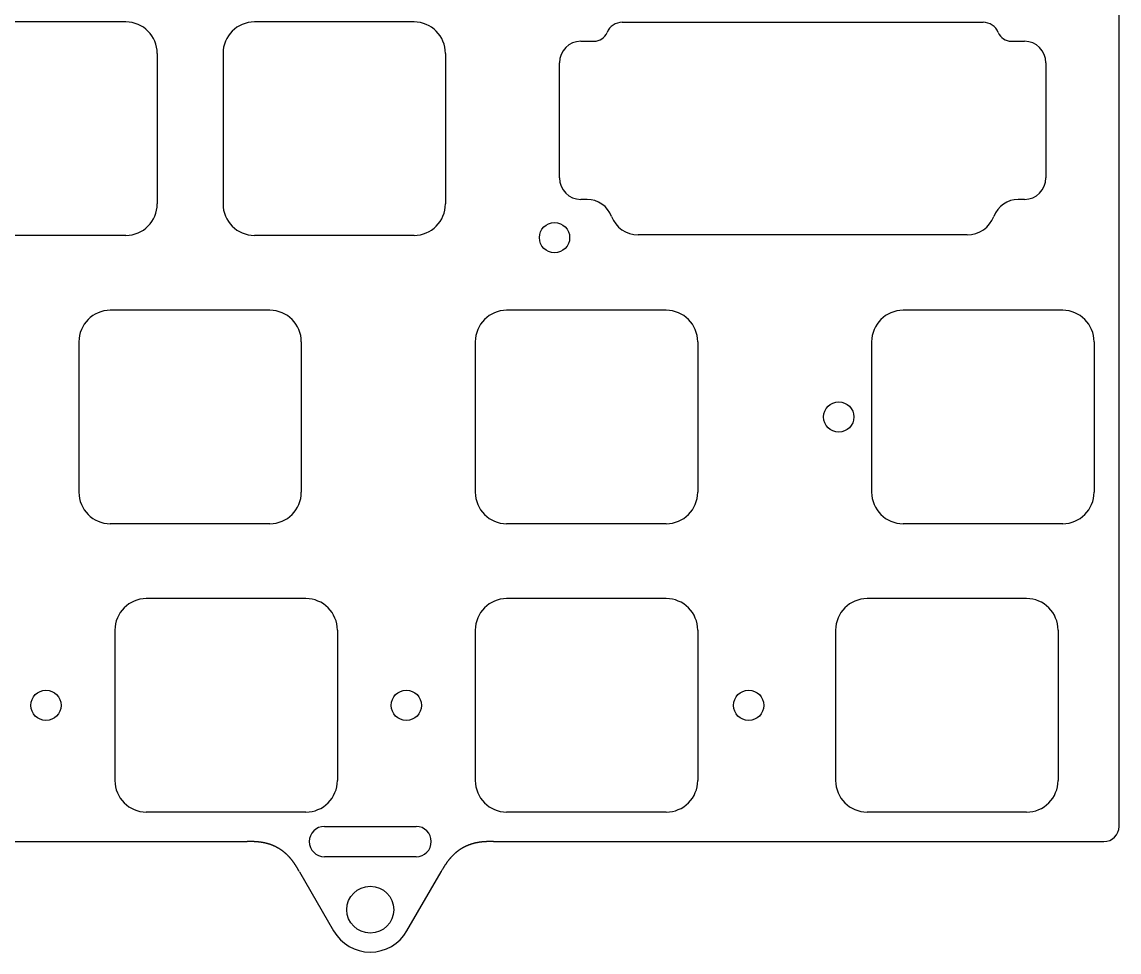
# Model space of a CAD drawing. Header units: millimetres. Extents: x -9 to 276, y -92 to 16.
# Drawn here: x 203.2 to 275.7, y -92.5 to -31 of the extents above; entities that cross this region are included whole.
import ezdxf

# ---------------------------------------------------------------- set-up
doc = ezdxf.new("R2010")
doc.units = ezdxf.units.MM
doc.layers.add('BLACK', color=7, linetype='CONTINUOUS')
doc.layers.add('Edge.Cuts', color=53, linetype='CONTINUOUS', true_color=0xc8a339)

msp = doc.modelspace()

# ---------------------------------------------------------------- linework, layer by layer
at = {"layer": 'BLACK', "linetype": 'Continuous'}
for p, q in [((245.78125, -50.1), (235.231249, -50.1)), ((271.975, -50.1), (261.424999, -50.1)), ((233.15625, -52.175), (233.15625, -62.125001)), ((247.85625, -52.175), (247.85625, -62.125)), ((259.35, -52.175), (259.35, -62.125001)), ((274.05, -52.175), (274.05, -62.125)), ((245.78125, -64.2), (235.23125, -64.2)), ((271.975, -64.2), (261.425, -64.2))]:
    msp.add_line(p, q, dxfattribs=at)
at = {"layer": 'BLACK'}
msp.add_circle((257.175, -57.15), 1, dxfattribs=at)
for centre, radius, start, end in [((235.231254, -52.175004), 2.075004, 90.00013806, 179.99988955), ((245.78125, -52.175), 2.075, 0, 90), ((261.425004, -52.175004), 2.075004, 90.00013806, 179.99988955), ((271.975, -52.175), 2.075, 0, 90), ((235.231252, -62.124998), 2.075002, 180.00008284, 269.99994478), ((245.78125, -62.125), 2.075, 270, 0), ((261.425002, -62.124998), 2.075002, 180.00008284, 269.99994478), ((271.975, -62.125), 2.075, 270, 0)]:
    msp.add_arc(centre, radius, start, end, dxfattribs=at)
at = {"layer": 'Edge.Cuts', "linetype": 'CONTINUOUS'}
for p, q in [((275.7, -84.2), (275.7, 8)), ((210.0625, -31.05), (199.5125, -31.05)), ((229.1125, -31.05), (218.5625, -31.05)), ((212.1375, -33.125), (212.1375, -43.075)), ((216.4875, -33.125), (216.4875, -43.075)), ((231.1875, -33.125), (231.1875, -43.075)), ((210.0625, -45.15), (199.5125, -45.15)), ((229.1125, -45.15), (218.5625, -45.15)), ((219.5875, -50.1), (209.0375, -50.1)), ((206.9625, -52.175), (206.9625, -62.125)), ((221.6625, -52.175), (221.6625, -62.125)), ((219.5875, -64.2), (209.0375, -64.2)), ((223.187512, -84.2), (229.249987, -84.2)), ((48.621888, -85.2), (218.078111, -85.2)), ((218.111017, -85.200003), (218.078111, -85.2)), ((218.159048, -85.200038), (218.111017, -85.200003)), ((218.198783, -85.200126), (218.159048, -85.200038)), ((218.23404, -85.200269), (218.198783, -85.200126)), ((218.266374, -85.20047), (218.23404, -85.200269)), ((218.2966, -85.20073), (218.266374, -85.20047)), ((218.32521, -85.201049), (218.2966, -85.20073)), ((218.352526, -85.201427), (218.32521, -85.201049)), ((218.378777, -85.201866), (218.352526, -85.201427)), ((218.404127, -85.202365), (218.378777, -85.201866)), ((218.428705, -85.202926), (218.404127, -85.202365)), ((218.452609, -85.203547), (218.428705, -85.202926)), ((218.475919, -85.20423), (218.452609, -85.203547)), ((218.498699, -85.204974), (218.475919, -85.20423)), ((218.521003, -85.20578), (218.498699, -85.204974)), ((218.542877, -85.206648), (218.521003, -85.20578)), ((218.564358, -85.207578), (218.542877, -85.206648)), ((218.585479, -85.20857), (218.564358, -85.207578)), ((218.60627, -85.209625), (218.585479, -85.20857)), ((218.626755, -85.210742), (218.60627, -85.209625)), ((218.646956, -85.211922), (218.626755, -85.210742)), ((218.666893, -85.213165), (218.646956, -85.211922)), ((218.686583, -85.214471), (218.666893, -85.213165)), ((218.706042, -85.21584), (218.686583, -85.214471)), ((218.725284, -85.217273), (218.706042, -85.21584)), ((218.744321, -85.218769), (218.725284, -85.217273)), ((218.763165, -85.220329), (218.744321, -85.218769)), ((218.781827, -85.221952), (218.763165, -85.220329)), ((218.800315, -85.22364), (218.781827, -85.221952)), ((218.81864, -85.225392), (218.800315, -85.22364)), ((218.83681, -85.227208), (218.81864, -85.225392)), ((218.854831, -85.229088), (218.83681, -85.227208)), ((218.87271, -85.231033), (218.854831, -85.229088)), ((218.890455, -85.233043), (218.87271, -85.231033)), ((218.908071, -85.235118), (218.890455, -85.233043)), ((218.925564, -85.237258), (218.908071, -85.235118)), ((218.94294, -85.239463), (218.925564, -85.237258)), ((218.960202, -85.241733), (218.94294, -85.239463)), ((218.977356, -85.244069), (218.960202, -85.241733)), ((218.994406, -85.246471), (218.977356, -85.244069)), ((219.011357, -85.248938), (218.994406, -85.246471)), ((219.028211, -85.251472), (219.011357, -85.248938)), ((219.044973, -85.254072), (219.028211, -85.251472)), ((219.061646, -85.256738), (219.044973, -85.254072)), ((219.078234, -85.259471), (219.061646, -85.256738)), ((219.094739, -85.26227), (219.078234, -85.259471)), ((219.111164, -85.265137), (219.094739, -85.26227)), ((219.127513, -85.268071), (219.111164, -85.265137)), ((219.143788, -85.271072), (219.127513, -85.268071)), ((219.159992, -85.27414), (219.143788, -85.271072)), ((219.176126, -85.277276), (219.159992, -85.27414)), ((219.192194, -85.28048), (219.176126, -85.277276)), ((219.208197, -85.283753), (219.192194, -85.28048)), ((219.224138, -85.287093), (219.208197, -85.283753)), ((219.240019, -85.290503), (219.224138, -85.287093)), ((219.255841, -85.29398), (219.240019, -85.290503)), ((219.271607, -85.297527), (219.255841, -85.29398)), ((219.287319, -85.301143), (219.271607, -85.297527)), ((219.302977, -85.304829), (219.287319, -85.301143)), ((219.318584, -85.308584), (219.302977, -85.304829)), ((219.334142, -85.312409), (219.318584, -85.308584)), ((219.349652, -85.316304), (219.334142, -85.312409)), ((219.365115, -85.32027), (219.349652, -85.316304)), ((219.380534, -85.324306), (219.365115, -85.32027)), ((219.395908, -85.328413), (219.380534, -85.324306)), ((219.411241, -85.332591), (219.395908, -85.328413)), ((219.426532, -85.33684), (219.411241, -85.332591)), ((219.441784, -85.341161), (219.426532, -85.33684)), ((219.456997, -85.345554), (219.441784, -85.341161)), ((219.472174, -85.350019), (219.456997, -85.345554)), ((219.487314, -85.354557), (219.472174, -85.350019)), ((219.502419, -85.359167), (219.487314, -85.354557)), ((219.51749, -85.36385), (219.502419, -85.359167)), ((219.518144, -85.364055), (219.51749, -85.36385)), ((219.525681, -85.36643), (219.518144, -85.364055)), ((219.53321, -85.368824), (219.525681, -85.36643)), ((219.540731, -85.371236), (219.53321, -85.368824)), ((219.548244, -85.373666), (219.540731, -85.371236)), ((219.555749, -85.376115), (219.548244, -85.373666)), ((219.563246, -85.378583), (219.555749, -85.376115)), ((219.570736, -85.381069), (219.563246, -85.378583)), ((219.578217, -85.383573), (219.570736, -85.381069)), ((219.58569, -85.386095), (219.578217, -85.383573)), ((219.593155, -85.388636), (219.58569, -85.386095)), ((219.600612, -85.391196), (219.593155, -85.388636)), ((219.60806, -85.393773), (219.600612, -85.391196)), ((219.615501, -85.396369), (219.60806, -85.393773)), ((219.622933, -85.398984), (219.615501, -85.396369)), ((219.630358, -85.401617), (219.622933, -85.398984)), ((219.637774, -85.404268), (219.630358, -85.401617)), ((219.645182, -85.406937), (219.637774, -85.404268)), ((219.652581, -85.409624), (219.645182, -85.406937)), ((219.659972, -85.41233), (219.652581, -85.409624)), ((219.667355, -85.415054), (219.659972, -85.41233)), ((219.67473, -85.417797), (219.667355, -85.415054)), ((219.682096, -85.420557), (219.67473, -85.417797)), ((219.689454, -85.423336), (219.682096, -85.420557)), ((219.696803, -85.426133), (219.689454, -85.423336)), ((219.704144, -85.428948), (219.696803, -85.426133)), ((219.711477, -85.431781), (219.704144, -85.428948)), ((219.718801, -85.434633), (219.711477, -85.431781)), ((219.726116, -85.437503), (219.718801, -85.434633)), ((219.733423, -85.44039), (219.726116, -85.437503)), ((219.740722, -85.443296), (219.733423, -85.44039)), ((219.748012, -85.44622), (219.740722, -85.443296)), ((219.755293, -85.449162), (219.748012, -85.44622)), ((219.762565, -85.452123), (219.755293, -85.449162)), ((219.769829, -85.455101), (219.762565, -85.452123)), ((219.777085, -85.458097), (219.769829, -85.455101)), ((219.784331, -85.461111), (219.777085, -85.458097)), ((219.791569, -85.464144), (219.784331, -85.461111)), ((219.798798, -85.467194), (219.791569, -85.464144)), ((219.806018, -85.470263), (219.798798, -85.467194)), ((219.81323, -85.473349), (219.806018, -85.470263)), ((219.820433, -85.476453), (219.81323, -85.473349)), ((219.827626, -85.479576), (219.820433, -85.476453)), ((219.834812, -85.482716), (219.827626, -85.479576)), ((219.841988, -85.485874), (219.834812, -85.482716)), ((219.849155, -85.48905), (219.841988, -85.485874)), ((219.856313, -85.492244), (219.849155, -85.48905)), ((219.863462, -85.495456), (219.856313, -85.492244)), ((219.870602, -85.498686), (219.863462, -85.495456)), ((219.877734, -85.501934), (219.870602, -85.498686)), ((219.884856, -85.5052), (219.877734, -85.501934)), ((219.891969, -85.508483), (219.884856, -85.5052)), ((219.899073, -85.511784), (219.891969, -85.508483)), ((219.906168, -85.515103), (219.899073, -85.511784)), ((219.913254, -85.51844), (219.906168, -85.515103)), ((219.920331, -85.521795), (219.913254, -85.51844)), ((219.927398, -85.525167), (219.920331, -85.521795)), ((219.934456, -85.528558), (219.927398, -85.525167)), ((219.941505, -85.531966), (219.934456, -85.528558)), ((219.948545, -85.535391), (219.941505, -85.531966)), ((219.955575, -85.538835), (219.948545, -85.535391)), ((219.962597, -85.542296), (219.955575, -85.538835)), ((219.969608, -85.545775), (219.962597, -85.542296)), ((219.976611, -85.549271), (219.969608, -85.545775)), ((219.983604, -85.552786), (219.976611, -85.549271)), ((232.465453, -85.547005), (232.458451, -85.550509)), ((232.472465, -85.543519), (232.465453, -85.547005)), ((232.479486, -85.54005), (232.472465, -85.543519)), ((232.486517, -85.536599), (232.479486, -85.54005)), ((232.493557, -85.533166), (232.486517, -85.536599)), ((232.500607, -85.529751), (232.493557, -85.533166)), ((232.507666, -85.526353), (232.500607, -85.529751)), ((232.514734, -85.522973), (232.507666, -85.526353)), ((232.521811, -85.51961), (232.514734, -85.522973)), ((232.528898, -85.516265), (232.521811, -85.51961)), ((232.535995, -85.512938), (232.528898, -85.516265)), ((232.5431, -85.509629), (232.535995, -85.512938)), ((232.550214, -85.506338), (232.5431, -85.509629)), ((232.557338, -85.503064), (232.550214, -85.506338)), ((232.564471, -85.499808), (232.557338, -85.503064)), ((232.571613, -85.49657), (232.564471, -85.499808)), ((232.578765, -85.49335), (232.571613, -85.49657)), ((232.585925, -85.490148), (232.578765, -85.49335)), ((232.593094, -85.486963), (232.585925, -85.490148)), ((232.600273, -85.483796), (232.593094, -85.486963)), ((232.60746, -85.480648), (232.600273, -85.483796)), ((232.614657, -85.477517), (232.60746, -85.480648)), ((232.621862, -85.474404), (232.614657, -85.477517)), ((232.629077, -85.471309), (232.621862, -85.474404)), ((232.6363, -85.468231), (232.629077, -85.471309)), ((232.643532, -85.465172), (232.6363, -85.468231)), ((232.650773, -85.462131), (232.643532, -85.465172)), ((232.658023, -85.459108), (232.650773, -85.462131)), ((232.665282, -85.456103), (232.658023, -85.459108)), ((232.67255, -85.453115), (232.665282, -85.456103)), ((232.679826, -85.450146), (232.67255, -85.453115)), ((232.687111, -85.447195), (232.679826, -85.450146)), ((232.694405, -85.444262), (232.687111, -85.447195)), ((232.701708, -85.441347), (232.694405, -85.444262)), ((232.709019, -85.43845), (232.701708, -85.441347)), ((232.716339, -85.435571), (232.709019, -85.43845)), ((232.723668, -85.43271), (232.716339, -85.435571)), ((232.731005, -85.429867), (232.723668, -85.43271)), ((232.73835, -85.427042), (232.731005, -85.429867)), ((232.745705, -85.424236), (232.73835, -85.427042)), ((232.753068, -85.421448), (232.745705, -85.424236)), ((232.760439, -85.418677), (232.753068, -85.421448)), ((232.767819, -85.415925), (232.760439, -85.418677)), ((232.775207, -85.413192), (232.767819, -85.415925)), ((232.782604, -85.410476), (232.775207, -85.413192)), ((232.796086, -85.405581), (232.782604, -85.410476)), ((232.809551, -85.400763), (232.796086, -85.405581)), ((232.823, -85.396021), (232.809551, -85.400763)), ((232.836433, -85.391354), (232.823, -85.396021)), ((232.84985, -85.386762), (232.836433, -85.391354)), ((232.863251, -85.382244), (232.84985, -85.386762)), ((232.876635, -85.377799), (232.863251, -85.382244)), ((232.890002, -85.373427), (232.876635, -85.377799)), ((232.903354, -85.369127), (232.890002, -85.373427)), ((232.916688, -85.364899), (232.903354, -85.369127)), ((232.930006, -85.360742), (232.916688, -85.364899)), ((232.943308, -85.356656), (232.930006, -85.360742)), ((232.956593, -85.352639), (232.943308, -85.356656)), ((232.969861, -85.348692), (232.956593, -85.352639)), ((232.983112, -85.344813), (232.969861, -85.348692)), ((232.996346, -85.341002), (232.983112, -85.344813)), ((233.009564, -85.337259), (232.996346, -85.341002)), ((233.022764, -85.333583), (233.009564, -85.337259)), ((233.035948, -85.329973), (233.022764, -85.333583)), ((233.049114, -85.326428), (233.035948, -85.329973)), ((233.062263, -85.322949), (233.049114, -85.326428)), ((233.075396, -85.319534), (233.062263, -85.322949)), ((233.088511, -85.316182), (233.075396, -85.319534)), ((233.101608, -85.312894), (233.088511, -85.316182)), ((233.114689, -85.309669), (233.101608, -85.312894)), ((233.127752, -85.306506), (233.114689, -85.309669)), ((233.140797, -85.303404), (233.127752, -85.306506)), ((233.153825, -85.300363), (233.140797, -85.303404)), ((233.166836, -85.297382), (233.153825, -85.300363)), ((233.179829, -85.294461), (233.166836, -85.297382)), ((233.192804, -85.291598), (233.179829, -85.294461)), ((233.205762, -85.288795), (233.192804, -85.291598)), ((233.218702, -85.286049), (233.205762, -85.288795)), ((233.231624, -85.28336), (233.218702, -85.286049)), ((233.244528, -85.280728), (233.231624, -85.28336)), ((233.257415, -85.278151), (233.244528, -85.280728)), ((233.270283, -85.27563), (233.257415, -85.278151)), ((233.283133, -85.273164), (233.270283, -85.27563)), ((233.295966, -85.270753), (233.283133, -85.273164)), ((233.30878, -85.268394), (233.295966, -85.270753)), ((233.321576, -85.266089), (233.30878, -85.268394)), ((233.334354, -85.263836), (233.321576, -85.266089)), ((233.347114, -85.261635), (233.334354, -85.263836)), ((233.359855, -85.259485), (233.347114, -85.261635)), ((233.372578, -85.257386), (233.359855, -85.259485)), ((233.385283, -85.255337), (233.372578, -85.257386)), ((233.397969, -85.253337), (233.385283, -85.255337)), ((233.410637, -85.251386), (233.397969, -85.253337)), ((233.423286, -85.249483), (233.410637, -85.251386)), ((233.435916, -85.247627), (233.423286, -85.249483)), ((233.448528, -85.245819), (233.435916, -85.247627)), ((233.461121, -85.244057), (233.448528, -85.245819)), ((233.473695, -85.242341), (233.461121, -85.244057)), ((233.48625, -85.240669), (233.473695, -85.242341)), ((233.498786, -85.239043), (233.48625, -85.240669)), ((233.511304, -85.23746), (233.498786, -85.239043)), ((233.523802, -85.235921), (233.511304, -85.23746)), ((233.536282, -85.234424), (233.523802, -85.235921)), ((233.548742, -85.23297), (233.536282, -85.234424)), ((233.561183, -85.231557), (233.548742, -85.23297)), ((233.573605, -85.230185), (233.561183, -85.231557)), ((233.586008, -85.228854), (233.573605, -85.230185)), ((233.598392, -85.227562), (233.586008, -85.228854)), ((233.610756, -85.22631), (233.598392, -85.227562)), ((233.6231, -85.225095), (233.610756, -85.22631)), ((233.635426, -85.223919), (233.6231, -85.225095)), ((233.647731, -85.22278), (233.635426, -85.223919)), ((233.660017, -85.221678), (233.647731, -85.22278)), ((233.672284, -85.220612), (233.660017, -85.221678)), ((233.684531, -85.219582), (233.672284, -85.220612)), ((233.696758, -85.218586), (233.684531, -85.219582)), ((233.708965, -85.217625), (233.696758, -85.218586)), ((233.721152, -85.216698), (233.708965, -85.217625)), ((233.73332, -85.215804), (233.721152, -85.216698)), ((233.745468, -85.214942), (233.73332, -85.215804)), ((233.757595, -85.214112), (233.745468, -85.214942)), ((233.769703, -85.213313), (233.757595, -85.214112)), ((233.78179, -85.212545), (233.769703, -85.213313)), ((233.793858, -85.211808), (233.78179, -85.212545)), ((233.805905, -85.211099), (233.793858, -85.211808)), ((233.817932, -85.21042), (233.805905, -85.211099)), ((233.829939, -85.209769), (233.817932, -85.21042)), ((233.841925, -85.209146), (233.829939, -85.209769)), ((233.853891, -85.208549), (233.841925, -85.209146)), ((233.865836, -85.20798), (233.853891, -85.208549)), ((233.877761, -85.207436), (233.865836, -85.20798)), ((233.889665, -85.206917), (233.877761, -85.207436)), ((233.901549, -85.206423), (233.889665, -85.206917)), ((233.913412, -85.205953), (233.901549, -85.206423)), ((233.925254, -85.205507), (233.913412, -85.205953)), ((233.937076, -85.205084), (233.925254, -85.205507)), ((233.948876, -85.204683), (233.937076, -85.205084)), ((233.960656, -85.204303), (233.948876, -85.204683)), ((233.972415, -85.203945), (233.960656, -85.204303)), ((233.99587, -85.203289), (233.972415, -85.203945)), ((234.01924, -85.20271), (233.99587, -85.203289)), ((234.042526, -85.202203), (234.01924, -85.20271)), ((234.065726, -85.201764), (234.042526, -85.202203)), ((234.088841, -85.201387), (234.065726, -85.201764)), ((234.11187, -85.201069), (234.088841, -85.201387)), ((234.134812, -85.200803), (234.11187, -85.201069)), ((234.157667, -85.200585), (234.134812, -85.200803)), ((234.180436, -85.200411), (234.157667, -85.200585)), ((234.203116, -85.200275), (234.180436, -85.200411)), ((234.225708, -85.200173), (234.203116, -85.200275)), ((234.248212, -85.2001), (234.225708, -85.200173)), ((234.270627, -85.200051), (234.248212, -85.2001)), ((234.315188, -85.200006), (234.270627, -85.200051)), ((234.359388, -85.2), (234.315188, -85.200006)), ((234.359388, -85.2), (274.7, -85.2)), ((219.990588, -85.556317), (219.983604, -85.552786)), ((219.997562, -85.559867), (219.990588, -85.556317)), ((220.004527, -85.563434), (219.997562, -85.559867)), ((220.011482, -85.567019), (220.004527, -85.563434)), ((220.018428, -85.570621), (220.011482, -85.567019)), ((220.025364, -85.574241), (220.018428, -85.570621)), ((220.032291, -85.577879), (220.025364, -85.574241)), ((220.039208, -85.581534), (220.032291, -85.577879)), ((220.046116, -85.585206), (220.039208, -85.581534)), ((220.053014, -85.588897), (220.046116, -85.585206)), ((220.059902, -85.592604), (220.053014, -85.588897)), ((220.066781, -85.596329), (220.059902, -85.592604)), ((220.07365, -85.600072), (220.066781, -85.596329)), ((220.080509, -85.603832), (220.07365, -85.600072)), ((220.087359, -85.60761), (220.080509, -85.603832)), ((220.094198, -85.611405), (220.087359, -85.60761)), ((220.101028, -85.615218), (220.094198, -85.611405)), ((220.107848, -85.619048), (220.101028, -85.615218)), ((220.114659, -85.622895), (220.107848, -85.619048)), ((220.121459, -85.62676), (220.114659, -85.622895)), ((220.12825, -85.630642), (220.121459, -85.62676)), ((220.13503, -85.634542), (220.12825, -85.630642)), ((220.141801, -85.638459), (220.13503, -85.634542)), ((220.148562, -85.642393), (220.141801, -85.638459)), ((220.155313, -85.646344), (220.148562, -85.642393)), ((220.162053, -85.650313), (220.155313, -85.646344)), ((220.168784, -85.654299), (220.162053, -85.650313)), ((220.175505, -85.658303), (220.168784, -85.654299)), ((220.182215, -85.662324), (220.175505, -85.658303)), ((220.188916, -85.666362), (220.182215, -85.662324)), ((220.195606, -85.670417), (220.188916, -85.666362)), ((220.202287, -85.67449), (220.195606, -85.670417)), ((220.208957, -85.678579), (220.202287, -85.67449)), ((220.215616, -85.682686), (220.208957, -85.678579)), ((220.222266, -85.68681), (220.215616, -85.682686)), ((220.228905, -85.690952), (220.222266, -85.68681)), ((220.235534, -85.69511), (220.228905, -85.690952)), ((220.242153, -85.699286), (220.235534, -85.69511)), ((220.248762, -85.703479), (220.242153, -85.699286)), ((220.25536, -85.707688), (220.248762, -85.703479)), ((220.261948, -85.711915), (220.25536, -85.707688)), ((220.268525, -85.71616), (220.261948, -85.711915)), ((220.275092, -85.720421), (220.268525, -85.71616)), ((220.281648, -85.724699), (220.275092, -85.720421)), ((220.288194, -85.728994), (220.281648, -85.724699)), ((220.29473, -85.733307), (220.288194, -85.728994)), ((220.301255, -85.737636), (220.29473, -85.733307)), ((220.307769, -85.741982), (220.301255, -85.737636)), ((220.314273, -85.746346), (220.307769, -85.741982)), ((220.320767, -85.750726), (220.314273, -85.746346)), ((220.327249, -85.755123), (220.320767, -85.750726)), ((220.333722, -85.759538), (220.327249, -85.755123)), ((220.340183, -85.763969), (220.333722, -85.759538)), ((220.346634, -85.768417), (220.340183, -85.763969)), ((220.353074, -85.772882), (220.346634, -85.768417)), ((220.359503, -85.777364), (220.353074, -85.772882)), ((220.365922, -85.781863), (220.359503, -85.777364)), ((220.372329, -85.786379), (220.365922, -85.781863)), ((220.378726, -85.790911), (220.372329, -85.786379)), ((220.385113, -85.795461), (220.378726, -85.790911)), ((220.391488, -85.800027), (220.385113, -85.795461)), ((220.397852, -85.80461), (220.391488, -85.800027)), ((220.404206, -85.80921), (220.397852, -85.80461)), ((220.410548, -85.813826), (220.404206, -85.80921)), ((220.41688, -85.81846), (220.410548, -85.813826)), ((220.423201, -85.82311), (220.41688, -85.81846)), ((220.42951, -85.827777), (220.423201, -85.82311)), ((220.435809, -85.83246), (220.42951, -85.827777)), ((220.442097, -85.837161), (220.435809, -85.83246)), ((220.448373, -85.841878), (220.442097, -85.837161)), ((220.454639, -85.846611), (220.448373, -85.841878)), ((220.460893, -85.851362), (220.454639, -85.846611)), ((220.467136, -85.856129), (220.460893, -85.851362)), ((220.473368, -85.860913), (220.467136, -85.856129)), ((220.479589, -85.865713), (220.473368, -85.860913)), ((220.485799, -85.87053), (220.479589, -85.865713)), ((220.491997, -85.875363), (220.485799, -85.87053)), ((220.498184, -85.880213), (220.491997, -85.875363)), ((220.50436, -85.88508), (220.498184, -85.880213)), ((220.510525, -85.889963), (220.50436, -85.88508)), ((220.516678, -85.894863), (220.510525, -85.889963)), ((220.52282, -85.899779), (220.516678, -85.894863)), ((220.52895, -85.904712), (220.52282, -85.899779)), ((220.535069, -85.909662), (220.52895, -85.904712)), ((220.541177, -85.914627), (220.535069, -85.909662)), ((220.547273, -85.91961), (220.541177, -85.914627)), ((220.553358, -85.924608), (220.547273, -85.91961)), ((220.559431, -85.929623), (220.553358, -85.924608)), ((220.565493, -85.934655), (220.559431, -85.929623)), ((220.571543, -85.939703), (220.565493, -85.934655)), ((220.582523, -85.948931), (220.571543, -85.939703)), ((220.593428, -85.958183), (220.582523, -85.948931)), ((220.60426, -85.96746), (220.593428, -85.958183)), ((220.615018, -85.97676), (220.60426, -85.96746)), ((220.625703, -85.986083), (220.615018, -85.97676)), ((220.636316, -85.995429), (220.625703, -85.986083)), ((220.646858, -86.004797), (220.636316, -85.995429)), ((220.657328, -86.014188), (220.646858, -86.004797)), ((220.667727, -86.023601), (220.657328, -86.014188)), ((220.678056, -86.033035), (220.667727, -86.023601)), ((220.688315, -86.04249), (220.678056, -86.033035)), ((220.698505, -86.051967), (220.688315, -86.04249)), ((220.708625, -86.061463), (220.698505, -86.051967)), ((220.718678, -86.07098), (220.708625, -86.061463)), ((220.728663, -86.080516), (220.718678, -86.07098)), ((220.73858, -86.090072), (220.728663, -86.080516)), ((220.74843, -86.099647), (220.73858, -86.090072)), ((220.758214, -86.109241), (220.74843, -86.099647)), ((220.767933, -86.118853), (220.758214, -86.109241)), ((220.777586, -86.128484), (220.767933, -86.118853)), ((220.787174, -86.138131), (220.777586, -86.128484)), ((220.796697, -86.147797), (220.787174, -86.138131)), ((220.806157, -86.157479), (220.796697, -86.147797)), ((220.815553, -86.167178), (220.806157, -86.157479)), ((220.824887, -86.176893), (220.815553, -86.167178)), ((220.834158, -86.186624), (220.824887, -86.176893)), ((220.843367, -86.196371), (220.834158, -86.186624)), ((220.852514, -86.206133), (220.843367, -86.196371)), ((220.861601, -86.21591), (220.852514, -86.206133)), ((220.870628, -86.225702), (220.861601, -86.21591)), ((220.879594, -86.235508), (220.870628, -86.225702)), ((220.888501, -86.245328), (220.879594, -86.235508)), ((220.897349, -86.255161), (220.888501, -86.245328)), ((220.906139, -86.265007), (220.897349, -86.255161)), ((220.914871, -86.274867), (220.906139, -86.265007)), ((220.923545, -86.284739), (220.914871, -86.274867)), ((229.249987, -86.2), (223.187512, -86.2)), ((231.532861, -86.263194), (231.522025, -86.275418)), ((231.543724, -86.251059), (231.532861, -86.263194)), ((231.554617, -86.239011), (231.543724, -86.251059)), ((231.56554, -86.227047), (231.554617, -86.239011)), ((231.576495, -86.215167), (231.56554, -86.227047)), ((231.587482, -86.203368), (231.576495, -86.215167)), ((231.598503, -86.19165), (231.587482, -86.203368)), ((231.609559, -86.180011), (231.598503, -86.19165)), ((231.620651, -86.16845), (231.609559, -86.180011)), ((231.631779, -86.156966), (231.620651, -86.16845)), ((231.642945, -86.145557), (231.631779, -86.156966)), ((231.654149, -86.134222), (231.642945, -86.145557)), ((231.665393, -86.122961), (231.654149, -86.134222)), ((231.676678, -86.111772), (231.665393, -86.122961)), ((231.688004, -86.100653), (231.676678, -86.111772)), ((231.699372, -86.089605), (231.688004, -86.100653)), ((231.710783, -86.078627), (231.699372, -86.089605)), ((231.722238, -86.067716), (231.710783, -86.078627)), ((231.733738, -86.056873), (231.722238, -86.067716)), ((231.745283, -86.046097), (231.733738, -86.056873)), ((231.756874, -86.035386), (231.745283, -86.046097)), ((231.757376, -86.034924), (231.756874, -86.035386)), ((231.763202, -86.029584), (231.757376, -86.034924)), ((231.769039, -86.024261), (231.763202, -86.029584)), ((231.774889, -86.018953), (231.769039, -86.024261)), ((231.78075, -86.013662), (231.774889, -86.018953)), ((231.786624, -86.008387), (231.78075, -86.013662)), ((231.792509, -86.003128), (231.786624, -86.008387)), ((231.798407, -85.997885), (231.792509, -86.003128)), ((231.804316, -85.992658), (231.798407, -85.997885)), ((231.810237, -85.987447), (231.804316, -85.992658)), ((231.81617, -85.982253), (231.810237, -85.987447)), ((231.822115, -85.977075), (231.81617, -85.982253)), ((231.828072, -85.971913), (231.822115, -85.977075)), ((231.834041, -85.966767), (231.828072, -85.971913)), ((231.840021, -85.961638), (231.834041, -85.966767)), ((231.846013, -85.956524), (231.840021, -85.961638)), ((231.852017, -85.951427), (231.846013, -85.956524)), ((231.858033, -85.946347), (231.852017, -85.951427)), ((231.86406, -85.941282), (231.858033, -85.946347)), ((231.870099, -85.936234), (231.86406, -85.941282)), ((231.87615, -85.931202), (231.870099, -85.936234)), ((231.882212, -85.926187), (231.87615, -85.931202)), ((231.888286, -85.921188), (231.882212, -85.926187)), ((231.894371, -85.916205), (231.888286, -85.921188)), ((231.900468, -85.911239), (231.894371, -85.916205)), ((231.906577, -85.906289), (231.900468, -85.911239)), ((231.912697, -85.901355), (231.906577, -85.906289)), ((231.918828, -85.896438), (231.912697, -85.901355)), ((231.924971, -85.891538), (231.918828, -85.896438)), ((231.931126, -85.886653), (231.924971, -85.891538)), ((231.937291, -85.881786), (231.931126, -85.886653)), ((231.943469, -85.876935), (231.937291, -85.881786)), ((231.949657, -85.8721), (231.943469, -85.876935)), ((231.955857, -85.867282), (231.949657, -85.8721)), ((231.962068, -85.86248), (231.955857, -85.867282)), ((231.968291, -85.857695), (231.962068, -85.86248)), ((231.974525, -85.852926), (231.968291, -85.857695)), ((231.98077, -85.848174), (231.974525, -85.852926)), ((231.987026, -85.843439), (231.98077, -85.848174)), ((231.993294, -85.83872), (231.987026, -85.843439)), ((231.999572, -85.834018), (231.993294, -85.83872)), ((232.005862, -85.829332), (231.999572, -85.834018)), ((232.012163, -85.824664), (232.005862, -85.829332)), ((232.018475, -85.820011), (232.012163, -85.824664)), ((232.024799, -85.815376), (232.018475, -85.820011)), ((232.031133, -85.810757), (232.024799, -85.815376)), ((232.037478, -85.806155), (232.031133, -85.810757)), ((232.043834, -85.801569), (232.037478, -85.806155)), ((232.050202, -85.797), (232.043834, -85.801569)), ((232.05658, -85.792448), (232.050202, -85.797)), ((232.062969, -85.787913), (232.05658, -85.792448)), ((232.069369, -85.783395), (232.062969, -85.787913)), ((232.07578, -85.778893), (232.069369, -85.783395)), ((232.082202, -85.774408), (232.07578, -85.778893)), ((232.088635, -85.76994), (232.082202, -85.774408)), ((232.095079, -85.765489), (232.088635, -85.76994)), ((232.101533, -85.761055), (232.095079, -85.765489)), ((232.107998, -85.756637), (232.101533, -85.761055)), ((232.114474, -85.752236), (232.107998, -85.756637)), ((232.120961, -85.747853), (232.114474, -85.752236)), ((232.127458, -85.743486), (232.120961, -85.747853)), ((232.133966, -85.739136), (232.127458, -85.743486)), ((232.140485, -85.734803), (232.133966, -85.739136)), ((232.147014, -85.730487), (232.140485, -85.734803)), ((232.153554, -85.726188), (232.147014, -85.730487)), ((232.160105, -85.721905), (232.153554, -85.726188)), ((232.166666, -85.71764), (232.160105, -85.721905)), ((232.173237, -85.713392), (232.166666, -85.71764)), ((232.17982, -85.709161), (232.173237, -85.713392)), ((232.186412, -85.704947), (232.17982, -85.709161)), ((232.193015, -85.70075), (232.186412, -85.704947)), ((232.199629, -85.69657), (232.193015, -85.70075)), ((232.206253, -85.692407), (232.199629, -85.69657)), ((232.212887, -85.688261), (232.206253, -85.692407)), ((232.219532, -85.684132), (232.212887, -85.688261)), ((232.226187, -85.680021), (232.219532, -85.684132)), ((232.232853, -85.675926), (232.226187, -85.680021)), ((232.239529, -85.671849), (232.232853, -85.675926)), ((232.246215, -85.667789), (232.239529, -85.671849)), ((232.252911, -85.663746), (232.246215, -85.667789)), ((232.259617, -85.65972), (232.252911, -85.663746)), ((232.266334, -85.655711), (232.259617, -85.65972)), ((232.273061, -85.65172), (232.266334, -85.655711)), ((232.279798, -85.647745), (232.273061, -85.65172)), ((232.286546, -85.643788), (232.279798, -85.647745)), ((232.293303, -85.639849), (232.286546, -85.643788)), ((232.30007, -85.635926), (232.293303, -85.639849)), ((232.306848, -85.632021), (232.30007, -85.635926)), ((232.313635, -85.628133), (232.306848, -85.632021)), ((232.320433, -85.624263), (232.313635, -85.628133)), ((232.32724, -85.62041), (232.320433, -85.624263)), ((232.334058, -85.616574), (232.32724, -85.62041)), ((232.340885, -85.612755), (232.334058, -85.616574)), ((232.347723, -85.608954), (232.340885, -85.612755)), ((232.35457, -85.60517), (232.347723, -85.608954)), ((232.361427, -85.601404), (232.35457, -85.60517)), ((232.368294, -85.597655), (232.361427, -85.601404)), ((232.375171, -85.593923), (232.368294, -85.597655)), ((232.382058, -85.590209), (232.375171, -85.593923)), ((232.388954, -85.586512), (232.382058, -85.590209)), ((232.39586, -85.582833), (232.388954, -85.586512)), ((232.402776, -85.579172), (232.39586, -85.582833)), ((232.409702, -85.575527), (232.402776, -85.579172)), ((232.416637, -85.571901), (232.409702, -85.575527)), ((232.423582, -85.568291), (232.416637, -85.571901)), ((232.430537, -85.5647), (232.423582, -85.568291)), ((232.437501, -85.561126), (232.430537, -85.5647)), ((232.444475, -85.557569), (232.437501, -85.561126)), ((232.451458, -85.55403), (232.444475, -85.557569)), ((232.458451, -85.550509), (232.451458, -85.55403)), ((220.932162, -86.294623), (220.923545, -86.284739)), ((220.940723, -86.304518), (220.932162, -86.294623)), ((220.949228, -86.314426), (220.940723, -86.304518)), ((220.957677, -86.324344), (220.949228, -86.314426)), ((220.966072, -86.334273), (220.957677, -86.324344)), ((220.974412, -86.344213), (220.966072, -86.334273)), ((220.982698, -86.354163), (220.974412, -86.344213)), ((220.99093, -86.364122), (220.982698, -86.354163)), ((220.99911, -86.374091), (220.99093, -86.364122)), ((221.007237, -86.384069), (220.99911, -86.374091)), ((221.015312, -86.394055), (221.007237, -86.384069)), ((221.023335, -86.40405), (221.015312, -86.394055)), ((221.031308, -86.414053), (221.023335, -86.40405)), ((221.03923, -86.424063), (221.031308, -86.414053)), ((221.047102, -86.434081), (221.03923, -86.424063)), ((221.054924, -86.444106), (221.047102, -86.434081)), ((221.062698, -86.454137), (221.054924, -86.444106)), ((221.070423, -86.464175), (221.062698, -86.454137)), ((221.0781, -86.474219), (221.070423, -86.464175)), ((221.085729, -86.484268), (221.0781, -86.474219)), ((221.093311, -86.494322), (221.085729, -86.484268)), ((221.100847, -86.504381), (221.093311, -86.494322)), ((221.108337, -86.514445), (221.100847, -86.504381)), ((221.115781, -86.524513), (221.108337, -86.514445)), ((221.12318, -86.534585), (221.115781, -86.524513)), ((221.130534, -86.54466), (221.12318, -86.534585)), ((221.137845, -86.554739), (221.130534, -86.54466)), ((221.145112, -86.56482), (221.137845, -86.554739)), ((221.152335, -86.574904), (221.145112, -86.56482)), ((221.159517, -86.58499), (221.152335, -86.574904)), ((221.166656, -86.595077), (221.159517, -86.58499)), ((221.173753, -86.605166), (221.166656, -86.595077)), ((221.180809, -86.615256), (221.173753, -86.605166)), ((221.187825, -86.625347), (221.180809, -86.615256)), ((221.194801, -86.635439), (221.187825, -86.625347)), ((221.201737, -86.64553), (221.194801, -86.635439)), ((221.208634, -86.655621), (221.201737, -86.64553)), ((221.215492, -86.665711), (221.208634, -86.655621)), ((221.222312, -86.6758), (221.215492, -86.665711)), ((221.229095, -86.685888), (221.222312, -86.6758)), ((221.23584, -86.695974), (221.229095, -86.685888)), ((221.242549, -86.706058), (221.23584, -86.695974)), ((221.249222, -86.71614), (221.242549, -86.706058)), ((221.255859, -86.726219), (221.249222, -86.71614)), ((221.26246, -86.736295), (221.255859, -86.726219)), ((221.269028, -86.746368), (221.26246, -86.736295)), ((221.27556, -86.756436), (221.269028, -86.746368)), ((221.28206, -86.766501), (221.27556, -86.756436)), ((221.288526, -86.776561), (221.28206, -86.766501)), ((221.294959, -86.786616), (221.288526, -86.776561)), ((221.301361, -86.796667), (221.294959, -86.786616)), ((221.30773, -86.806711), (221.301361, -86.796667)), ((221.314068, -86.81675), (221.30773, -86.806711)), ((221.320376, -86.826783), (221.314068, -86.81675)), ((221.326654, -86.836809), (221.320376, -86.826783)), ((221.332901, -86.846828), (221.326654, -86.836809)), ((221.33912, -86.85684), (221.332901, -86.846828)), ((221.34531, -86.866844), (221.33912, -86.85684)), ((221.357605, -86.886828), (221.34531, -86.866844)), ((221.369792, -86.906778), (221.357605, -86.886828)), ((221.381873, -86.926691), (221.369792, -86.906778)), ((221.393854, -86.946563), (221.381873, -86.926691)), ((221.405737, -86.966393), (221.393854, -86.946563)), ((221.417528, -86.986177), (221.405737, -86.966393)), ((221.429229, -87.005913), (221.417528, -86.986177)), ((231.019741, -86.986536), (231.00516, -87.011153)), ((231.033727, -86.963068), (231.019741, -86.986536)), ((231.047233, -86.940554), (231.033727, -86.963068)), ((231.060341, -86.918849), (231.047233, -86.940554)), ((231.073115, -86.897844), (231.060341, -86.918849)), ((231.085605, -86.877453), (231.073115, -86.897844)), ((231.097851, -86.857608), (231.085605, -86.877453)), ((231.109886, -86.838252), (231.097851, -86.857608)), ((231.121736, -86.819339), (231.109886, -86.838252)), ((231.133424, -86.800829), (231.121736, -86.819339)), ((231.14497, -86.782691), (231.133424, -86.800829)), ((231.15639, -86.764895), (231.14497, -86.782691)), ((231.167699, -86.747417), (231.15639, -86.764895)), ((231.178909, -86.730235), (231.167699, -86.747417)), ((231.190032, -86.71333), (231.178909, -86.730235)), ((231.201077, -86.696686), (231.190032, -86.71333)), ((231.212053, -86.680287), (231.201077, -86.696686)), ((231.222968, -86.664119), (231.212053, -86.680287)), ((231.233829, -86.648172), (231.222968, -86.664119)), ((231.244644, -86.632433), (231.233829, -86.648172)), ((231.255417, -86.616894), (231.244644, -86.632433)), ((231.266154, -86.601544), (231.255417, -86.616894)), ((231.27686, -86.586376), (231.266154, -86.601544)), ((231.287539, -86.571382), (231.27686, -86.586376)), ((231.298197, -86.556555), (231.287539, -86.571382)), ((231.308836, -86.541888), (231.298197, -86.556555)), ((231.31946, -86.527377), (231.308836, -86.541888)), ((231.330073, -86.513014), (231.31946, -86.527377)), ((231.340678, -86.498795), (231.330073, -86.513014)), ((231.351278, -86.484715), (231.340678, -86.498795)), ((231.361875, -86.47077), (231.351278, -86.484715)), ((231.372473, -86.456956), (231.361875, -86.47077)), ((231.383073, -86.443268), (231.372473, -86.456956)), ((231.393678, -86.429703), (231.383073, -86.443268)), ((231.40429, -86.416257), (231.393678, -86.429703)), ((231.414911, -86.402928), (231.40429, -86.416257)), ((231.425544, -86.389711), (231.414911, -86.402928)), ((231.436189, -86.376605), (231.425544, -86.389711)), ((231.44685, -86.363606), (231.436189, -86.376605)), ((231.457527, -86.350712), (231.44685, -86.363606)), ((231.468222, -86.33792), (231.457527, -86.350712)), ((231.478937, -86.325228), (231.468222, -86.33792)), ((231.489674, -86.312634), (231.478937, -86.325228)), ((231.500433, -86.300136), (231.489674, -86.312634)), ((231.511216, -86.287731), (231.500433, -86.300136)), ((231.522025, -86.275418), (231.511216, -86.287731)), ((221.440845, -87.025598), (221.429229, -87.005913)), ((221.45238, -87.045228), (221.440845, -87.025598)), ((221.463838, -87.064802), (221.45238, -87.045228)), ((221.475222, -87.084317), (221.463838, -87.064802)), ((221.486537, -87.103769), (221.475222, -87.084317)), ((221.497787, -87.123156), (221.486537, -87.103769)), ((221.520106, -87.161725), (221.497787, -87.123156)), ((221.542212, -87.2), (221.520106, -87.161725)), ((221.542212, -87.2), (223.793879, -91.1)), ((228.643621, -91.1), (230.895287, -87.2)), ((230.911737, -87.171513), (230.895287, -87.2)), ((230.935784, -87.129933), (230.911737, -87.171513)), ((230.955728, -87.095565), (230.935784, -87.129933)), ((230.973481, -87.065102), (230.955728, -87.095565)), ((230.989822, -87.0372), (230.973481, -87.065102)), ((231.00516, -87.011153), (230.989822, -87.0372))]:
    msp.add_line(p, q, dxfattribs=at)
at = {"layer": 'Edge.Cuts', "linetype": 'Continuous'}
for p, q in [((242.86593, -31.0724), (266.72117, -31.0724)), ((240.14311, -32.32456), (241.00872, -32.32456)), ((268.57838, -32.32456), (269.44399, -32.32456)), ((238.71811, -41.35044), (238.71811, -33.74956)), ((270.86899, -33.74956), (270.86899, -41.35044)), ((240.54715, -42.77544), (240.14311, -42.77544)), ((269.44399, -42.77544), (269.03995, -42.77544)), ((265.66905, -45.11191), (243.91805, -45.11191)), ((221.96875, -69.15), (211.418749, -69.15)), ((245.78125, -69.15), (235.231249, -69.15)), ((269.59375, -69.15), (259.043749, -69.15)), ((209.34375, -71.225), (209.34375, -81.175001)), ((224.04375, -71.225), (224.04375, -81.175)), ((233.15625, -71.225), (233.15625, -81.175001)), ((247.85625, -71.225), (247.85625, -81.175)), ((256.96875, -71.225), (256.96875, -81.175001)), ((271.66875, -71.225), (271.66875, -81.175)), ((221.96875, -83.25), (211.41875, -83.25)), ((245.78125, -83.25), (235.23125, -83.25)), ((269.59375, -83.25), (259.04375, -83.25))]:
    msp.add_line(p, q, dxfattribs=at)
at = {"layer": 'Edge.Cuts'}
for centre, radius in [((238.39375, -45.3), 1), ((204.7875, -76.2), 1), ((228.6, -76.2), 1), ((251.221875, -76.2), 1), ((226.21875, -89.7), 1.55)]:
    msp.add_circle(centre, radius, dxfattribs=at)
for centre, radius, start, end in [((210.0625, -33.125), 2.075, 0, 90), ((218.5625, -33.125), 2.075, 90, 180), ((229.1125, -33.125), 2.075, 0, 90), ((242.86595, -32.1474), 1.075006, 90.00106597, 157.97610066), ((266.72115, -32.1474), 1.075, 22.02389934, 89.99893403), ((241.00872, -31.39615), 0.928411, 270, 337.97729805), ((268.57835, -31.3961), 0.92846, 202.02625676, 270.00185132), ((240.14311, -33.74956), 1.425, 90, 180), ((269.44399, -33.74956), 1.425, 0, 90), ((240.14311, -41.35044), 1.425, 180, 270), ((269.44395, -41.3504), 1.42504, 270.00160826, 359.99839174), ((210.0625, -43.075), 2.075, -90, 0), ((218.5625, -43.075), 2.075, -180, -90), ((229.1125, -43.075), 2.075, -90, 0), ((240.54716, -44.50037), 1.72493, 20.54597615, 90.00033216), ((269.03995, -44.5004), 1.724938, 90, 159.45340178), ((243.91806, -43.23696), 1.87495, 200.54592343, 269.99969441), ((265.66905, -43.237), 1.874943, 270, 339.45493501), ((209.0375, -52.175), 2.075, 90, 180), ((219.5875, -52.175), 2.075, 0, 90), ((209.0375, -62.125), 2.075, -180, -90), ((219.5875, -62.125), 2.075, -90, 0), ((211.4188, -71.225), 2.07505, 90.0014082, 180), ((221.9688, -71.225), 2.075, 0, 90.00138062), ((235.2313, -71.225), 2.07505, 90.0014082, 180), ((245.7813, -71.225), 2.075, 0, 90.00138062), ((259.0438, -71.225), 2.07505, 90.0014082, 180), ((269.5938, -71.225), 2.075, 0, 90.00138062), ((211.4188, -81.175), 2.075, 180.00002761, 269.99861938), ((221.9688, -81.175), 2.07495, 269.99861935, 0), ((235.2313, -81.175), 2.075, 180.00002761, 269.99861938), ((245.7813, -81.175), 2.07495, 269.99861935, 0), ((259.0438, -81.175), 2.075, 180.00002761, 269.99861938), ((269.5938, -81.175), 2.07495, 269.99861935, 0), ((223.187512, -85.2), 1, -270, -90), ((229.249987, -85.2), 1, -90, 90), ((274.699999, -84.199999), 1.000001, -89.9999427, -0.0000573), ((226.21875, -89.7), 2.8, -149.99999866, -30.00000134)]:
    msp.add_arc(centre, radius, start, end, dxfattribs=at)

doc.saveas('drawing.dxf')
